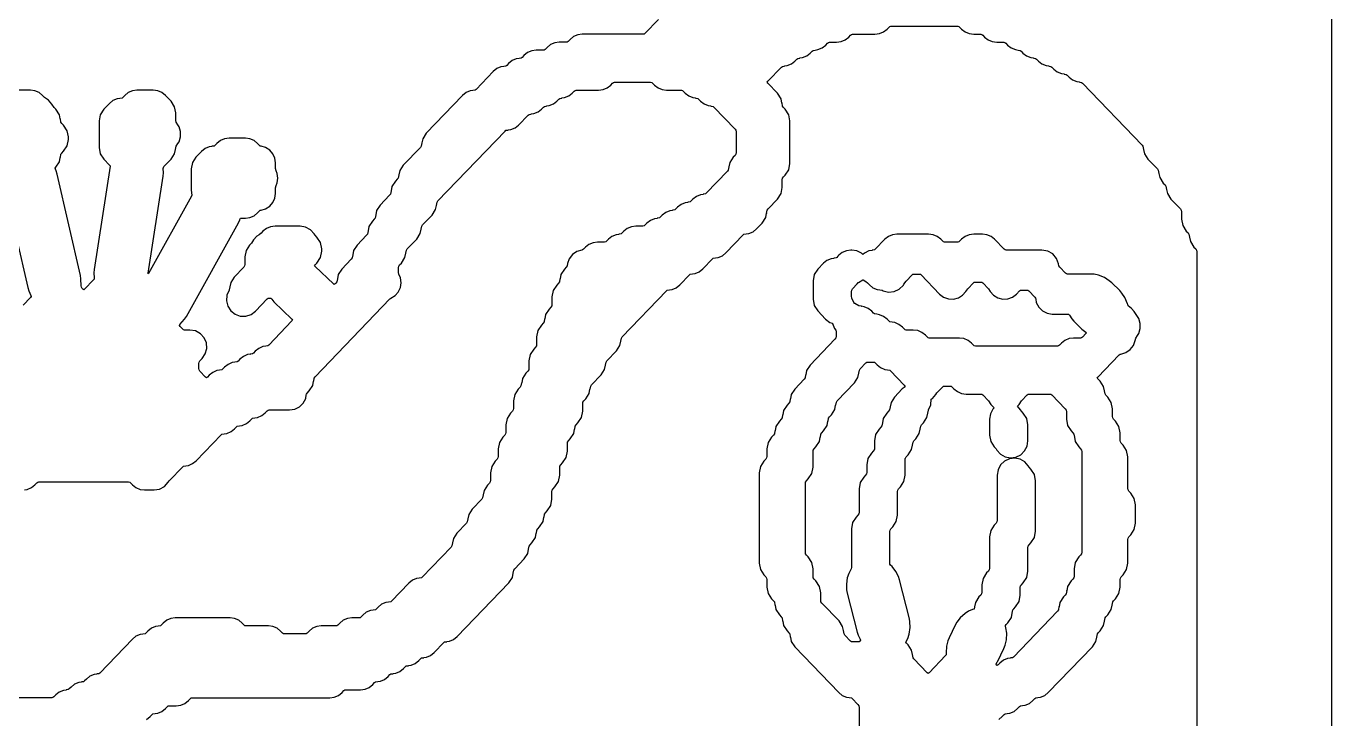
# Model space of a CAD drawing. Header units: millimetres. Extents: x 2 to 65, y 2 to 128.
# Drawn here: x 26.58 to 65.27, y 88.17 to 108.69 of the extents above; entities that cross this region are included whole.
import ezdxf

# ---------------------------------------------------------------- set-up
doc = ezdxf.new("R2010")
doc.units = ezdxf.units.MM
doc.layers.add('CUT', color=1, linetype='Continuous')

msp = doc.modelspace()

# ---------------------------------------------------------------- linework, layer by layer
at = {"layer": 'CUT'}
for points in [[(44.134, 2), (52.134, 2), (52.134, 5), (65.2679, 5), (65.2679, 125), (52.134, 125), (52.134, 128), (44.134, 128), (44.134, 125), (23.134, 125), (23.134, 128), (15.134, 128), (15.134, 125), (2, 125), (2, 5), (15.134, 5), (15.134, 2), (23.134, 2), (23.134, 5), (44.134, 5)], [(51.0472, 100.6314), (51.0418, 100.6398), (51.0331, 100.6843), (51.0331, 100.8252), (51.0418, 100.8697), (51.0664, 100.9078), (51.2069, 101.054), (51.2353, 101.0943), (51.2419, 101.0971), (51.3707, 101.177), (51.3743, 101.1811), (51.3779, 101.177), (51.4624, 101.1246), (51.5113, 101.0857), (51.5679, 101.0268), (51.6727, 100.9435), (51.7958, 100.8911), (51.8763, 100.8802), (51.876, 100.8776), (51.9417, 100.8688), (51.9756, 100.8543), (52.137, 100.8155), (52.3021, 100.8317), (52.4529, 100.901), (52.5727, 101.0159), (52.59, 101.0495), (52.6518, 101.1376), (52.8294, 101.3225), (52.8545, 101.3424), (52.8863, 101.3467), (53.0465, 101.3467), (53.0783, 101.3424), (53.1034, 101.3225), (53.6477, 100.7558), (53.7663, 100.6646), (53.9066, 100.6126), (54.056, 100.6045), (54.2012, 100.6409), (54.329, 100.7186), (54.4282, 100.8307), (54.478, 100.9078), (54.6489, 101.0857), (54.674, 101.1056), (54.7058, 101.1099), (54.866, 101.1099), (54.8978, 101.1056), (54.9229, 101.0857), (55.0938, 100.9078), (55.1436, 100.8307), (55.2428, 100.7186), (55.3706, 100.6409), (55.5158, 100.6045), (55.6652, 100.6126), (55.8055, 100.6646), (55.9241, 100.7558), (56.0135, 100.8489), (56.0387, 100.8689), (56.0704, 100.8732), (56.2307, 100.8732), (56.2624, 100.8689), (56.2876, 100.8489), (56.4651, 100.664), (56.4864, 100.6337), (56.4945, 100.608), (56.5103, 100.5083), (56.5814, 100.3689), (56.692, 100.2583), (56.8314, 100.1873), (56.9859, 100.1628), (57.4284, 100.1628), (57.4658, 100.1567), (57.4919, 100.1292), (57.5631, 100.0245), (57.6259, 99.9492), (57.859, 99.72), (57.9353, 99.6584), (57.9776, 99.6306), (58.0011, 99.6097), (57.9828, 99.5841), (57.8796, 99.4767), (57.8545, 99.4567), (57.8227, 99.4524), (57.6145, 99.4524), (57.4818, 99.4345), (57.3587, 99.3821), (57.2539, 99.2988), (57.1973, 99.2399), (57.1722, 99.2199), (57.1404, 99.2156), (54.7058, 99.2156), (54.674, 99.2199), (54.6489, 99.2399), (54.5923, 99.2988), (54.4875, 99.3821), (54.3644, 99.4345), (54.2317, 99.4524), (53.3412, 99.4524), (53.3094, 99.4567), (53.2843, 99.4767), (53.2277, 99.5356), (53.1229, 99.6188), (52.9997, 99.6713), (52.8671, 99.6892), (52.6588, 99.6892), (52.6271, 99.6935), (52.6019, 99.7135), (52.5454, 99.7724), (52.4405, 99.8556), (52.3174, 99.9081), (52.2369, 99.919), (52.2373, 99.9215), (52.1722, 99.9303), (52.1471, 99.9502), (52.0905, 100.0092), (51.9857, 100.0924), (51.8625, 100.1449), (51.782, 100.1557), (51.7824, 100.1583), (51.7173, 100.1671), (51.6922, 100.187), (51.6356, 100.2459), (51.5308, 100.3292), (51.4076, 100.3817), (51.3272, 100.3925), (51.3275, 100.3951), (51.2618, 100.404), (51.2554, 100.4067), (51.1319, 100.4766), (51.1124, 100.4806), (51.1123, 100.4817)], [(50.132, 96.6075), (50.1566, 96.6456), (50.2114, 96.7027), (50.3147, 96.8623), (50.3394, 96.9899), (50.3417, 96.9895), (50.3594, 97.0811), (50.3841, 97.1192), (50.4389, 97.1762), (50.5421, 97.3359), (50.5668, 97.4635), (50.5691, 97.4631), (50.5869, 97.5547), (50.6115, 97.5927), (51.1212, 98.1234), (51.2244, 98.2831), (51.2491, 98.4107), (51.2515, 98.4102), (51.2692, 98.5018), (51.2938, 98.5399), (51.4647, 98.7178), (51.4899, 98.7378), (51.5216, 98.7421), (51.6818, 98.7421), (51.7136, 98.7378), (51.7387, 98.7178), (51.7953, 98.6589), (51.9001, 98.5757), (52.0233, 98.5232), (52.1038, 98.5123), (52.1034, 98.5098), (52.1685, 98.501), (52.1936, 98.481), (52.5987, 98.0594), (52.6199, 98.0291), (52.6266, 98.008), (52.5412, 97.9442), (52.3097, 97.7033), (52.2065, 97.5436), (52.1818, 97.416), (52.1795, 97.4164), (52.1617, 97.3248), (52.1371, 97.2868), (52.0823, 97.2297), (51.9791, 97.07), (51.9543, 96.9424), (51.952, 96.9429), (51.9343, 96.8512), (51.9097, 96.8132), (51.8549, 96.7561), (51.7516, 96.5964), (51.7155, 96.4098), (51.7155, 96.171), (51.7184, 96.153), (51.7053, 96.1386), (51.6822, 96.1028), (51.6274, 96.0458), (51.5242, 95.8861), (51.488, 95.6994), (51.488, 95.475), (51.4794, 95.4305), (51.4548, 95.3925), (51.4, 95.3354), (51.2967, 95.1757), (51.2606, 94.989), (51.2606, 94.2911), (51.252, 94.2466), (51.2273, 94.2085), (51.1725, 94.1515), (51.0693, 93.9918), (51.0331, 93.8051), (51.0331, 92.6565), (51.0252, 92.6136), (51.0017, 92.5753), (50.9567, 92.4809), (50.9118, 92.3542), (50.8838, 92.1611), (50.8924, 91.9979), (50.9071, 91.901), (51.2005, 90.7454), (51.2338, 90.6532), (51.2897, 90.5361), (51.2998, 90.5029), (51.2814, 90.4768), (51.2588, 90.4588), (51.227, 90.4545), (51.0668, 90.4545), (51.035, 90.4588), (51.0099, 90.4788), (50.8389, 90.6567), (50.8143, 90.6948), (50.7966, 90.7864), (50.7943, 90.786), (50.7695, 90.9136), (50.6663, 91.0732), (50.1566, 91.6039), (50.132, 91.6419), (50.1234, 91.6865), (50.1234, 91.9108), (50.0872, 92.0975), (49.984, 92.2572), (49.9292, 92.3142), (49.9046, 92.3523), (49.8959, 92.3968), (49.8959, 92.6212), (49.8598, 92.8079), (49.7565, 92.9675), (49.7017, 93.0246), (49.6771, 93.0627), (49.6685, 93.1072), (49.6685, 95.1423), (49.6771, 95.1868), (49.7017, 95.2249), (49.7565, 95.2819), (49.8598, 95.4416), (49.8959, 95.6283), (49.8959, 96.0894), (49.9046, 96.134), (49.9292, 96.172), (49.984, 96.2291), (50.0872, 96.3888), (50.1119, 96.5164), (50.1143, 96.5159)], [(52.6585, 95.9352), (52.7133, 95.9923), (52.8165, 96.152), (52.8412, 96.2796), (52.8435, 96.2791), (52.8613, 96.3707), (52.8859, 96.4088), (52.9407, 96.4659), (53.0439, 96.6255), (53.0687, 96.7532), (53.071, 96.7527), (53.0887, 96.8443), (53.1133, 96.8824), (53.1681, 96.9394), (53.2714, 97.0991), (53.2961, 97.2267), (53.2984, 97.2263), (53.3162, 97.3179), (53.3216, 97.3264), (53.3867, 97.476), (53.4001, 97.6386), (53.398, 97.6468), (53.4322, 97.6661), (53.5393, 97.7847), (53.5682, 97.8295), (53.7391, 98.0075), (53.7643, 98.0274), (53.796, 98.0317), (53.9563, 98.0317), (53.988, 98.0274), (54.0132, 98.0075), (54.0697, 97.9486), (54.1745, 97.8653), (54.2977, 97.8128), (54.4303, 97.7949), (54.866, 97.7949), (54.8978, 97.7906), (54.9229, 97.7707), (55.0938, 97.5927), (55.1621, 97.4872), (55.2587, 97.3814), (55.2266, 97.3504), (55.1526, 97.2088), (55.1271, 97.051), (55.1271, 96.5754), (55.1632, 96.3888), (55.2665, 96.2291), (55.3213, 96.172), (55.3444, 96.1363), (55.4515, 96.0177), (55.5905, 95.9389), (55.7473, 95.908), (55.9058, 95.9282), (56.0499, 95.9973), (56.1647, 96.1084), (56.2387, 96.25), (56.2643, 96.4077), (56.2643, 96.8833), (56.2281, 97.07), (56.1249, 97.2297), (56.0701, 97.2868), (56.0469, 97.3225), (55.9497, 97.4302), (56.0018, 97.4872), (56.0701, 97.5927), (56.241, 97.7707), (56.2661, 97.7906), (56.2979, 97.7949), (56.913, 97.7949), (56.9448, 97.7906), (56.9699, 97.7707), (57.3682, 97.356), (57.3928, 97.3179), (57.4015, 97.2734), (57.4015, 97.049), (57.4376, 96.8623), (57.5409, 96.7027), (57.5957, 96.6456), (57.6203, 96.6075), (57.638, 96.5159), (57.6403, 96.5164), (57.6651, 96.3888), (57.7683, 96.2291), (57.8231, 96.172), (57.8477, 96.134), (57.8563, 96.0894), (57.8563, 93.1072), (57.8477, 93.0627), (57.8231, 93.0246), (57.7683, 92.9675), (57.6651, 92.8079), (57.6289, 92.6212), (57.6289, 92.3968), (57.6203, 92.3523), (57.5957, 92.3142), (57.5409, 92.2572), (57.4376, 92.0975), (57.4129, 91.9699), (57.4106, 91.9703), (57.3928, 91.8787), (57.3682, 91.8407), (57.3134, 91.7836), (57.2102, 91.6239), (57.1855, 91.4963), (57.1831, 91.4968), (57.1654, 91.4052), (57.1408, 91.3671), (55.8327, 90.0052), (55.8076, 89.9853), (55.7425, 89.9765), (55.7428, 89.9739), (55.6623, 89.9631), (55.5392, 89.9106), (55.4344, 89.8273), (55.3825, 89.7733), (55.3545, 89.7523), (55.3359, 89.7662), (55.3203, 89.7896), (55.3553, 89.8591), (55.3701, 89.8836), (55.551, 90.2622), (55.5845, 90.3543), (55.6248, 90.5127), (55.6352, 90.7075), (55.6115, 90.8723), (55.6002, 90.9151), (55.5991, 90.9371), (55.6206, 90.9684), (55.67, 91.0198), (55.7732, 91.1795), (55.7979, 91.3071), (55.8003, 91.3066), (55.818, 91.3982), (55.8426, 91.4363), (55.8974, 91.4933), (56.0007, 91.653), (56.0368, 91.8397), (56.0368, 92.0641), (56.0454, 92.1086), (56.0701, 92.1467), (56.1249, 92.2037), (56.2281, 92.3634), (56.2643, 92.5501), (56.2643, 93.248), (56.2729, 93.2925), (56.2975, 93.3306), (56.3523, 93.3876), (56.4555, 93.5473), (56.4917, 93.734), (56.4917, 95.2258), (56.4555, 95.4125), (56.3523, 95.5722), (56.2975, 95.6292), (56.2744, 95.665), (56.1673, 95.7836), (56.0283, 95.8624), (55.8715, 95.8932), (55.713, 95.8731), (55.5689, 95.8039), (55.454, 95.6929), (55.38, 95.5513), (55.3545, 95.3935), (55.3545, 94.0543), (55.3459, 94.0098), (55.3213, 93.9717), (55.2665, 93.9147), (55.1632, 93.755), (55.1271, 93.5683), (55.1271, 92.6336), (55.1184, 92.5891), (55.0938, 92.551), (55.039, 92.494), (54.9358, 92.3343), (54.8996, 92.1476), (54.8996, 91.9232), (54.891, 91.8787), (54.8664, 91.8407), (54.8116, 91.7836), (54.7083, 91.6239), (54.6822, 91.4891), (54.6773, 91.4898), (54.6676, 91.4226), (54.6181, 91.4081), (54.5038, 91.3583), (54.4013, 91.2974), (54.2562, 91.167), (54.1583, 91.0361), (54.1075, 90.9523), (53.9265, 90.5737), (53.8931, 90.4816), (53.8528, 90.3232), (53.8424, 90.1284), (53.845, 90.1101), (53.8447, 90.0744), (53.8242, 90.0452), (53.3355, 89.5365), (53.3075, 89.5155), (53.2796, 89.5365), (52.8859, 89.9464), (52.8613, 89.9844), (52.8435, 90.076), (52.8412, 90.0756), (52.8165, 90.2032), (52.7133, 90.3629), (52.6628, 90.4154), (52.6436, 90.4426), (52.6462, 90.4465), (52.7001, 90.555), (52.7465, 90.686), (52.7745, 90.8791), (52.766, 91.0423), (52.7513, 91.1392), (52.4579, 92.2948), (52.4245, 92.3869), (52.3542, 92.5345), (52.2375, 92.6908), (52.1963, 92.7278), (52.175, 92.7533), (52.1703, 92.7862), (52.1703, 93.7216), (52.179, 93.7661), (52.2036, 93.8042), (52.2584, 93.8612), (52.3616, 94.0209), (52.3978, 94.2076), (52.3978, 94.9055), (52.4064, 94.95), (52.431, 94.9881), (52.4858, 95.0451), (52.5891, 95.2048), (52.6252, 95.3915), (52.6252, 95.8671), (52.6223, 95.8851), (52.6353, 95.8995)]]:
    msp.add_lwpolyline(points, close=True, dxfattribs=at)
for points in [[(45.3139, 108.8893), (44.9155, 108.4746), (44.8904, 108.4546), (44.8586, 108.4503), (43.0583, 108.4503), (42.9257, 108.4324), (42.8025, 108.3799), (42.6977, 108.2967), (42.6411, 108.2378), (42.616, 108.2178), (42.5842, 108.2135), (42.376, 108.2135), (42.2434, 108.1956), (42.1202, 108.1431), (42.0154, 108.0599), (41.9588, 108.001), (41.9337, 107.981), (41.9019, 107.9767), (41.6937, 107.9767), (41.561, 107.9588), (41.4379, 107.9064), (41.3331, 107.8231), (41.2765, 107.7642), (41.2514, 107.7443), (41.1863, 107.7355), (41.1866, 107.7329), (41.1062, 107.722), (40.983, 107.6696), (40.8782, 107.5863), (40.8216, 107.5274), (40.7965, 107.5075), (40.7314, 107.4987), (40.7318, 107.4961), (40.6513, 107.4853), (40.5281, 107.4328), (40.4233, 107.3495), (39.9119, 106.8171), (39.8867, 106.7971), (39.8217, 106.7883), (39.822, 106.7858), (39.7415, 106.7749), (39.6184, 106.7224), (39.5136, 106.6392), (38.4359, 105.5172), (38.3327, 105.3575), (38.3079, 105.2299), (38.3056, 105.2304), (38.2879, 105.1388), (38.2633, 105.1007), (37.7536, 104.5701), (37.6503, 104.4104), (37.6256, 104.2828), (37.6233, 104.2832), (37.6056, 104.1916), (37.5809, 104.1536), (37.5261, 104.0965), (37.4229, 103.9368), (37.3982, 103.8092), (37.3959, 103.8097), (37.3781, 103.7181), (37.3535, 103.68), (37.0713, 103.3861), (36.968, 103.2265), (36.9433, 103.0989), (36.941, 103.0993), (36.9232, 103.0077), (36.8986, 102.9696), (36.8438, 102.9126), (36.7406, 102.7529), (36.7159, 102.6253), (36.7135, 102.6257), (36.6958, 102.5341), (36.6712, 102.4961), (36.3889, 102.2022), (36.2857, 102.0425), (36.261, 101.9149), (36.2587, 101.9154), (36.2409, 101.8238), (36.2163, 101.7857), (35.9341, 101.4919), (35.8308, 101.3322), (35.8061, 101.2046), (35.8038, 101.205), (35.786, 101.1134), (35.7614, 101.0753), (35.7414, 101.0545), (35.7139, 101.0337), (35.6857, 101.0533), (35.151, 101.567), (35.1302, 101.5944), (35.1499, 101.6226), (35.2004, 101.6752), (35.3036, 101.8348), (35.3398, 102.0215), (35.3398, 102.0926), (35.3036, 102.2793), (35.2004, 102.439), (35.1456, 102.4961), (35.1179, 102.5389), (35.0063, 102.661), (34.8611, 102.7401), (34.698, 102.7674), (33.9607, 102.7674), (33.8281, 102.7495), (33.7049, 102.6971), (33.6001, 102.6138), (33.5435, 102.5549), (33.4865, 102.5096), (33.4218, 102.4698), (33.3239, 102.3588), (33.2596, 102.2593), (33.2048, 102.2022), (33.1015, 102.0425), (33.0654, 101.8558), (33.0654, 101.6315), (33.0568, 101.587), (33.0321, 101.5489), (32.7499, 101.2551), (32.6467, 101.0954), (32.6219, 100.9678), (32.6196, 100.9682), (32.6019, 100.8766), (32.5964, 100.8682), (32.5313, 100.7185), (32.5179, 100.5559), (32.5576, 100.3976), (32.6461, 100.2605), (32.7741, 100.1593), (32.9278, 100.1046), (33.091, 100.1023), (33.2462, 100.1527), (33.3769, 100.2503), (33.7244, 100.6121), (33.7495, 100.6321), (33.7813, 100.6364), (33.7964, 100.6364), (33.8334, 100.6304), (33.8595, 100.6034), (33.8621, 100.5998), (33.9258, 100.5253), (34.4591, 100.013), (34.4798, 99.9856), (34.4602, 99.9574), (33.771, 99.2399), (33.7459, 99.2199), (33.6808, 99.2111), (33.6811, 99.2086), (33.6006, 99.1977), (33.4775, 99.1453), (33.3727, 99.062), (33.3161, 99.0031), (33.291, 98.9832), (33.2259, 98.9744), (33.2262, 98.9718), (33.1458, 98.9609), (33.0226, 98.9085), (32.9178, 98.8252), (32.8612, 98.7663), (32.8361, 98.7464), (32.771, 98.7376), (32.7714, 98.735), (32.6909, 98.7242), (32.5677, 98.6717), (32.4629, 98.5884), (32.4063, 98.5295), (32.3812, 98.5096), (32.3161, 98.5008), (32.3165, 98.4982), (32.236, 98.4874), (32.1129, 98.4349), (32.008, 98.3517), (31.9561, 98.2976), (31.9282, 98.2766), (31.9002, 98.2976), (31.734, 98.4707), (31.7094, 98.5088), (31.7007, 98.5533), (31.7007, 98.6941), (31.7094, 98.7386), (31.734, 98.7767), (31.7975, 98.8429), (31.8911, 98.9801), (31.9345, 99.1404), (31.9231, 99.3061), (31.858, 99.4589), (31.7464, 99.5819), (31.6007, 99.6616), (31.4369, 99.6892), (31.2795, 99.6892), (31.2477, 99.6935), (31.2226, 99.7135), (31.1436, 99.7957), (31.1246, 99.8224), (31.1419, 99.8502), (31.2802, 100.0134), (31.3359, 100.094), (32.8762, 102.868), (32.9152, 102.9579), (32.918, 102.9667), (32.9341, 102.9986), (32.9695, 103.0042), (33.0798, 103.0042), (33.2124, 103.0221), (33.3356, 103.0746), (33.4404, 103.1579), (33.497, 103.2168), (33.5221, 103.2367), (33.5421, 103.2394), (33.6797, 103.2787), (33.8006, 103.3554), (33.8948, 103.4632), (33.9546, 103.5932), (33.9751, 103.7349), (33.9751, 103.9034), (33.988, 103.9699), (34.0232, 104.0466), (34.0437, 104.1882), (34.0232, 104.3297), (33.988, 104.4064), (33.9751, 104.4729), (33.9751, 104.6414), (33.9546, 104.7831), (33.8948, 104.9132), (33.8006, 105.0209), (33.6797, 105.0976), (33.5421, 105.1369), (33.5221, 105.1396), (33.497, 105.1595), (33.4404, 105.2185), (33.3356, 105.3017), (33.2124, 105.3542), (33.0798, 105.3721), (32.5961, 105.3721), (32.4634, 105.3542), (32.3403, 105.3017), (32.2355, 105.2185), (32.1789, 105.1595), (32.1538, 105.1396), (32.0887, 105.1308), (32.089, 105.1283), (32.0086, 105.1174), (31.8854, 105.0649), (31.7806, 104.9817), (31.6127, 104.8069), (31.5095, 104.6472), (31.4733, 104.4605), (31.4733, 103.8284), (31.4939, 103.6865), (31.4812, 103.6514), (30.2127, 101.367), (30.1998, 101.3505), (30.1998, 101.3714), (30.6458, 104.2459), (30.6512, 104.3437), (30.6457, 104.4753), (30.6486, 104.5073), (30.6676, 104.5333), (30.879, 104.7534), (30.9823, 104.9131), (31.007, 105.0407), (31.0093, 105.0402), (31.027, 105.1318), (31.0777, 105.2102), (31.0747, 105.2122), (31.1145, 105.2689), (31.1604, 105.4143), (31.1604, 105.5667), (31.1145, 105.7121), (31.0747, 105.7688), (31.0777, 105.7708), (31.027, 105.8491), (31.0184, 105.8936), (31.0184, 106.118), (30.9823, 106.3047), (30.879, 106.4644), (30.7111, 106.6392), (30.6063, 106.7224), (30.4832, 106.7749), (30.3505, 106.7928), (29.8668, 106.7928), (29.7342, 106.7749), (29.611, 106.7224), (29.5062, 106.6392), (29.4496, 106.5803), (29.4245, 106.5603), (29.3594, 106.5515), (29.3598, 106.549), (29.2793, 106.5381), (29.1561, 106.4856), (29.0513, 106.4024), (28.8834, 106.2276), (28.7802, 106.0679), (28.744, 105.8812), (28.744, 105.0998), (28.7802, 104.9131), (28.8834, 104.7534), (29.0525, 104.5773), (29.0719, 104.5505), (29.07, 104.5398), (28.5982, 101.4841), (28.5928, 101.3866), (28.5994, 101.2313), (28.5964, 101.1993), (28.5774, 101.1733), (28.3171, 100.9023), (28.2891, 100.8812), (28.2612, 100.9023), (28.2449, 100.9192), (28.2209, 100.9558), (28.2116, 100.9987), (28.2058, 101.2053), (28.1934, 101.3026), (27.5063, 104.3105), (27.4753, 104.4035), (27.4534, 104.4523), (27.4442, 104.4852), (27.464, 104.513), (27.4674, 104.5166), (27.5707, 104.6763), (27.5954, 104.8039), (27.5977, 104.8034), (27.6154, 104.8951), (27.64, 104.9331), (27.6948, 104.9902), (27.7981, 105.1499), (27.8343, 105.3365), (27.8343, 105.4076), (27.7981, 105.5943), (27.6948, 105.754), (27.64, 105.8111), (27.6154, 105.8491), (27.5977, 105.9407), (27.5954, 105.9403), (27.5707, 106.0679), (27.4674, 106.2276), (27.4126, 106.2846), (27.3483, 106.3841), (27.2504, 106.4952), (27.1857, 106.5349), (27.1286, 106.5803), (27.0721, 106.6392), (26.9673, 106.7224), (26.8441, 106.7749), (26.7115, 106.7928), (26.2278, 106.7928)], [(30.1514, 88.1571), (30.2562, 88.2403), (30.3128, 88.2992), (30.3379, 88.3192), (30.403, 88.328), (30.4027, 88.3305), (30.4832, 88.3414), (30.6063, 88.3938), (30.7111, 88.4771), (30.7677, 88.536), (30.7928, 88.556), (30.8246, 88.5603), (31.0328, 88.5603), (31.1655, 88.5782), (31.2886, 88.6306), (31.3934, 88.7139), (31.45, 88.7728), (31.4751, 88.7927), (31.5069, 88.797), (35.5816, 88.797), (35.7143, 88.815), (35.8374, 88.8674), (35.9422, 88.9507), (35.9988, 89.0096), (36.0239, 89.0295), (36.0557, 89.0338), (36.4914, 89.0338), (36.624, 89.0517), (36.7472, 89.1042), (36.852, 89.1875), (36.9086, 89.2464), (36.9337, 89.2663), (36.9988, 89.2751), (36.9984, 89.2777), (37.0789, 89.2885), (37.2021, 89.341), (37.3069, 89.4242), (37.3635, 89.4832), (37.3886, 89.5031), (37.4537, 89.5119), (37.4533, 89.5144), (37.5338, 89.5253), (37.6569, 89.5778), (37.7617, 89.661), (37.8183, 89.7199), (37.8434, 89.7399), (37.9085, 89.7487), (37.9082, 89.7512), (37.9887, 89.7621), (38.1118, 89.8146), (38.2166, 89.8978), (38.2732, 89.9567), (38.2983, 89.9767), (38.3634, 89.9855), (38.3631, 89.988), (38.4436, 89.9989), (38.5667, 90.0514), (38.6715, 90.1346), (38.9555, 90.4303), (38.9806, 90.4503), (39.0457, 90.459), (39.0454, 90.4616), (39.1259, 90.4725), (39.249, 90.5249), (39.3538, 90.6082), (40.8864, 92.2037), (40.9896, 92.3634), (41.0143, 92.491), (41.0167, 92.4905), (41.0344, 92.5822), (41.059, 92.6202), (41.3413, 92.9141), (41.4445, 93.0737), (41.4692, 93.2014), (41.4715, 93.2009), (41.4893, 93.2925), (41.5139, 93.3306), (41.5687, 93.3876), (41.6719, 93.5473), (41.6967, 93.6749), (41.699, 93.6745), (41.7167, 93.7661), (41.7413, 93.8042), (41.7961, 93.8612), (41.8994, 94.0209), (41.9241, 94.1485), (41.9264, 94.1481), (41.9442, 94.2397), (41.9688, 94.2777), (42.0236, 94.3348), (42.1268, 94.4945), (42.163, 94.6812), (42.163, 94.9055), (42.1716, 94.95), (42.1962, 94.9881), (42.251, 95.0451), (42.3543, 95.2048), (42.3904, 95.3915), (42.3904, 95.6159), (42.399, 95.6604), (42.4237, 95.6984), (42.4785, 95.7555), (42.5817, 95.9152), (42.6179, 96.1019), (42.6179, 96.3262), (42.6265, 96.3707), (42.6511, 96.4088), (42.7059, 96.4659), (42.8091, 96.6255), (42.8339, 96.7532), (42.8362, 96.7527), (42.8539, 96.8443), (42.8785, 96.8824), (42.9333, 96.9394), (43.0366, 97.0991), (43.0727, 97.2858), (43.0727, 97.5102), (43.0814, 97.5547), (43.106, 97.5927), (43.1608, 97.6498), (43.264, 97.8095), (43.2887, 97.9371), (43.2911, 97.9366), (43.3088, 98.0282), (43.3334, 98.0663), (43.6157, 98.3602), (43.7189, 98.5198), (43.7436, 98.6474), (43.7459, 98.647), (43.7637, 98.7386), (43.7883, 98.7767), (44.0705, 99.0705), (44.1738, 99.2302), (44.1985, 99.3578), (44.2008, 99.3574), (44.2186, 99.449), (44.2432, 99.487), (45.5513, 100.8489), (45.5764, 100.8689), (45.6415, 100.8776), (45.6412, 100.8802), (45.7216, 100.8911), (45.8448, 100.9435), (45.9496, 101.0268), (46.2336, 101.3225), (46.2587, 101.3424), (46.3238, 101.3512), (46.3235, 101.3538), (46.404, 101.3646), (46.5271, 101.4171), (46.6319, 101.5004), (46.9159, 101.7961), (46.9411, 101.816), (47.0061, 101.8248), (47.0058, 101.8273), (47.0863, 101.8382), (47.2094, 101.8907), (47.3142, 101.9739), (47.8257, 102.5064), (47.8508, 102.5264), (47.9159, 102.5352), (47.9156, 102.5377), (47.996, 102.5486), (48.1192, 102.601), (48.224, 102.6843), (48.3919, 102.8591), (48.4951, 103.0188), (48.5199, 103.1464), (48.5222, 103.1459), (48.5399, 103.2375), (48.5645, 103.2756), (48.8468, 103.5695), (48.95, 103.7291), (48.9862, 103.9158), (48.9862, 104.1402), (48.9948, 104.1847), (49.0194, 104.2228), (49.0742, 104.2798), (49.1775, 104.4395), (49.2136, 104.6262), (49.2136, 105.8812), (49.1775, 106.0679), (49.0742, 106.2276), (49.0194, 106.2846), (48.9948, 106.3227), (48.9771, 106.4143), (48.9747, 106.4139), (48.95, 106.5415), (48.8468, 106.7012), (48.5579, 107.0019), (48.5384, 107.0296), (48.5579, 107.0572), (48.9629, 107.4789), (48.988, 107.4989), (49.0531, 107.5077), (49.0528, 107.5102), (49.1332, 107.5211), (49.2564, 107.5736), (49.3612, 107.6568), (49.4178, 107.7157), (49.4429, 107.7357), (49.508, 107.7445), (49.5076, 107.747), (49.5881, 107.7579), (49.7113, 107.8103), (49.8161, 107.8936), (49.8727, 107.9525), (49.8978, 107.9725), (49.9629, 107.9812), (49.9625, 107.9838), (50.043, 107.9947), (50.1661, 108.0471), (50.271, 108.1304), (50.3275, 108.1893), (50.3527, 108.2092), (50.3844, 108.2135), (50.5927, 108.2135), (50.7253, 108.2314), (50.8485, 108.2839), (50.9533, 108.3672), (51.0099, 108.4261), (51.035, 108.446), (51.0668, 108.4503), (51.7299, 108.4503), (51.8625, 108.4682), (51.9857, 108.5207), (52.0905, 108.604), (52.1471, 108.6629), (52.1722, 108.6828), (52.204, 108.6871), (54.1837, 108.6871), (54.2155, 108.6828), (54.2406, 108.6629), (54.2972, 108.604), (54.402, 108.5207), (54.5251, 108.4682), (54.6578, 108.4503), (54.866, 108.4503), (54.8978, 108.446), (54.9229, 108.4261), (54.9795, 108.3672), (55.0843, 108.2839), (55.2074, 108.2314), (55.3401, 108.2135), (55.5483, 108.2135), (55.5801, 108.2092), (55.6052, 108.1893), (55.6618, 108.1304), (55.7666, 108.0471), (55.8898, 107.9947), (55.9702, 107.9838), (55.9699, 107.9812), (56.035, 107.9725), (56.0601, 107.9525), (56.1167, 107.8936), (56.2215, 107.8103), (56.3446, 107.7579), (56.4251, 107.747), (56.4248, 107.7445), (56.4899, 107.7357), (56.515, 107.7157), (56.5716, 107.6568), (56.6764, 107.5736), (56.7995, 107.5211), (56.88, 107.5102), (56.8797, 107.5077), (56.9448, 107.4989), (56.9699, 107.4789), (57.0265, 107.42), (57.1313, 107.3368), (57.2544, 107.2843), (57.3349, 107.2734), (57.3345, 107.2709), (57.3996, 107.2621), (57.4248, 107.2421), (57.4813, 107.1832), (57.5861, 107.1), (57.7093, 107.0475), (57.7898, 107.0366), (57.7894, 107.0341), (57.8545, 107.0253), (57.8796, 107.0054), (59.6426, 105.1699), (59.6672, 105.1318), (59.685, 105.0402), (59.6873, 105.0407), (59.712, 104.9131), (59.8153, 104.7534), (60.0975, 104.4595), (60.1221, 104.4215), (60.1399, 104.3299), (60.1422, 104.3303), (60.1669, 104.2027), (60.2702, 104.043), (60.325, 103.986), (60.3496, 103.9479), (60.3673, 103.8563), (60.3696, 103.8567), (60.3943, 103.7291), (60.4976, 103.5695), (60.7798, 103.2756), (60.8044, 103.2375), (60.8131, 103.193), (60.8131, 102.9687), (60.8492, 102.782), (60.9525, 102.6223), (61.0073, 102.5653), (61.0319, 102.5272), (61.0496, 102.4356), (61.052, 102.436), (61.0767, 102.3084), (61.1799, 102.1487), (61.2347, 102.0917), (61.2593, 102.0536), (61.2679, 102.0091), (61.2679, 87.4243)], [(26.5362, 94.9605), (26.6167, 94.9714), (26.7398, 95.0239), (26.8446, 95.1071), (26.9012, 95.166), (26.9263, 95.186), (26.9581, 95.1903), (29.6202, 95.1903), (29.6519, 95.186), (29.6771, 95.166), (29.7336, 95.1071), (29.8385, 95.0239), (29.9616, 94.9714), (30.0942, 94.9535), (30.3766, 94.9535), (30.5397, 94.9808), (30.685, 95.0599), (30.7965, 95.182), (30.8242, 95.2249), (31.2226, 95.6396), (31.2477, 95.6596), (31.3128, 95.6683), (31.3124, 95.6709), (31.3929, 95.6818), (31.5161, 95.7342), (31.6209, 95.8175), (32.3598, 96.5868), (32.3849, 96.6067), (32.45, 96.6155), (32.4496, 96.618), (32.5301, 96.6289), (32.6533, 96.6814), (32.7581, 96.7646), (32.8146, 96.8235), (32.8398, 96.8435), (32.9049, 96.8523), (32.9045, 96.8548), (32.985, 96.8657), (33.1081, 96.9182), (33.2129, 97.0014), (33.2695, 97.0603), (33.2946, 97.0803), (33.3597, 97.0891), (33.3594, 97.0916), (33.4399, 97.1025), (33.563, 97.1549), (33.6678, 97.2382), (33.7244, 97.2971), (33.7495, 97.3171), (33.7813, 97.3214), (34.3907, 97.3214), (34.5452, 97.3458), (34.6846, 97.4168), (34.7952, 97.5275), (34.8663, 97.6668), (34.8821, 97.7666), (34.8902, 97.7923), (34.9115, 97.8226), (34.9729, 97.8866), (35.0762, 98.0463), (35.1009, 98.1739), (35.1032, 98.1734), (35.121, 98.265), (35.1456, 98.3031), (37.3635, 100.6121), (37.3891, 100.6325), (37.3898, 100.6328), (37.5133, 100.7081), (37.61, 100.8157), (37.6719, 100.9464), (37.6938, 101.0894), (37.6739, 101.2327), (37.6248, 101.3401), (37.6142, 101.3947), (37.6142, 101.5355), (37.6228, 101.58), (37.6474, 101.6181), (37.7022, 101.6752), (37.8055, 101.8348), (37.8302, 101.9625), (37.8325, 101.962), (37.8502, 102.0536), (37.8749, 102.0917), (38.1571, 102.3855), (38.2603, 102.5452), (38.2851, 102.6728), (38.2874, 102.6724), (38.3051, 102.764), (38.3297, 102.802), (38.612, 103.0959), (38.7152, 103.2556), (38.7399, 103.3832), (38.7423, 103.3827), (38.76, 103.4743), (38.7846, 103.5124), (40.7751, 105.5846), (40.8002, 105.6046), (40.8653, 105.6134), (40.8649, 105.6159), (40.9454, 105.6268), (41.0685, 105.6793), (41.1733, 105.7625), (41.4574, 106.0582), (41.4825, 106.0782), (41.5476, 106.087), (41.5472, 106.0895), (41.6277, 106.1004), (41.7509, 106.1528), (41.8557, 106.2361), (41.9123, 106.295), (41.9374, 106.3149), (42.0025, 106.3237), (42.0021, 106.3263), (42.0826, 106.3372), (42.2057, 106.3896), (42.3105, 106.4729), (42.3671, 106.5318), (42.3922, 106.5517), (42.4573, 106.5605), (42.457, 106.5631), (42.5375, 106.5739), (42.6606, 106.6264), (42.7654, 106.7097), (42.822, 106.7686), (42.8471, 106.7885), (42.8789, 106.7928), (43.542, 106.7928), (43.6747, 106.8107), (43.7978, 106.8632), (43.9026, 106.9464), (43.9592, 107.0054), (43.9843, 107.0253), (44.0161, 107.0296), (45.0861, 107.0296), (45.1179, 107.0253), (45.143, 107.0054), (45.1996, 106.9464), (45.3044, 106.8632), (45.4275, 106.8107), (45.5602, 106.7928), (45.9958, 106.7928), (46.0276, 106.7885), (46.0527, 106.7686), (46.1093, 106.7097), (46.2141, 106.6264), (46.3373, 106.5739), (46.4178, 106.5631), (46.4174, 106.5605), (46.4825, 106.5517), (46.5076, 106.5318), (46.5642, 106.4729), (46.669, 106.3896), (46.7922, 106.3372), (46.8726, 106.3263), (46.8723, 106.3237), (46.9374, 106.3149), (46.9625, 106.295), (47.5883, 105.6435), (47.6129, 105.6054), (47.6215, 105.5609), (47.6215, 104.9465), (47.6129, 104.902), (47.5883, 104.8639), (47.5335, 104.8069), (47.4303, 104.6472), (47.4055, 104.5196), (47.4032, 104.52), (47.3855, 104.4284), (47.3609, 104.3903), (46.7351, 103.7388), (46.71, 103.7189), (46.6449, 103.7101), (46.6452, 103.7075), (46.5647, 103.6967), (46.4416, 103.6442), (46.3368, 103.561), (46.2802, 103.502), (46.2551, 103.4821), (46.19, 103.4733), (46.1903, 103.4708), (46.1098, 103.4599), (45.9867, 103.4074), (45.8819, 103.3242), (45.8253, 103.2653), (45.8002, 103.2453), (45.7351, 103.2365), (45.7354, 103.234), (45.655, 103.2231), (45.5318, 103.1706), (45.427, 103.0874), (45.3704, 103.0285), (45.3453, 103.0085), (45.2802, 102.9997), (45.2806, 102.9972), (45.2001, 102.9863), (45.0769, 102.9338), (44.9721, 102.8506), (44.9155, 102.7917), (44.8904, 102.7717), (44.8586, 102.7674), (44.6504, 102.7674), (44.5178, 102.7495), (44.3946, 102.6971), (44.2898, 102.6138), (44.2332, 102.5549), (44.2081, 102.5349), (44.143, 102.5262), (44.1434, 102.5236), (44.0629, 102.5127), (43.9397, 102.4603), (43.8349, 102.377), (43.7783, 102.3181), (43.7532, 102.2982), (43.7214, 102.2939), (43.5132, 102.2939), (43.3806, 102.276), (43.2574, 102.2235), (43.1526, 102.1402), (43.096, 102.0813), (43.0709, 102.0614), (43.0469, 102.0581), (42.8983, 102.0138), (42.7705, 101.9261), (42.6757, 101.8035), (42.6229, 101.6577), (42.6092, 101.587), (42.5846, 101.5489), (42.5298, 101.4919), (42.4266, 101.3322), (42.4019, 101.2046), (42.3995, 101.205), (42.3818, 101.1134), (42.3572, 101.0753), (42.3024, 101.0183), (42.1991, 100.8586), (42.163, 100.6719), (42.163, 100.4476), (42.1544, 100.403), (42.1297, 100.365), (42.0749, 100.3079), (41.9717, 100.1482), (41.947, 100.0206), (41.9447, 100.0211), (41.9269, 99.9295), (41.9023, 99.8914), (41.8475, 99.8343), (41.7443, 99.6747), (41.7081, 99.488), (41.7081, 99.2636), (41.6995, 99.2191), (41.6749, 99.181), (41.6201, 99.124), (41.5168, 98.9643), (41.4807, 98.7776), (41.4807, 98.5533), (41.472, 98.5088), (41.4474, 98.4707), (41.3926, 98.4136), (41.2894, 98.2539), (41.2647, 98.1263), (41.2623, 98.1268), (41.2446, 98.0352), (41.22, 97.9971), (41.1652, 97.9401), (41.0619, 97.7804), (41.0258, 97.5937), (41.0258, 97.3693), (41.0172, 97.3248), (40.9925, 97.2868), (40.9377, 97.2297), (40.8345, 97.07), (40.7983, 96.8833), (40.7983, 96.659), (40.7897, 96.6145), (40.7651, 96.5764), (40.7103, 96.5193), (40.6071, 96.3597), (40.5709, 96.173), (40.5709, 95.9486), (40.5623, 95.9041), (40.5377, 95.866), (40.4829, 95.809), (40.3796, 95.6493), (40.3435, 95.4626), (40.3435, 95.2383), (40.3348, 95.1937), (40.3102, 95.1557), (40.2554, 95.0986), (40.1522, 94.9389), (40.1275, 94.8113), (40.1251, 94.8118), (40.1074, 94.7202), (40.0828, 94.6821), (39.8005, 94.3883), (39.6973, 94.2286), (39.6726, 94.101), (39.6703, 94.1014), (39.6525, 94.0098), (39.6279, 93.9717), (39.3457, 93.6779), (39.2424, 93.5182), (39.2177, 93.3906), (39.2154, 93.3911), (39.1976, 93.2995), (39.173, 93.2614), (38.3198, 92.3731), (38.2947, 92.3531), (38.2296, 92.3443), (38.2299, 92.3418), (38.1494, 92.3309), (38.0263, 92.2785), (37.9215, 92.1952), (37.41, 91.6627), (37.3849, 91.6428), (37.3198, 91.634), (37.3202, 91.6314), (37.2397, 91.6206), (37.1165, 91.5681), (37.0117, 91.4848), (36.9551, 91.4259), (36.93, 91.406), (36.8649, 91.3972), (36.8653, 91.3946), (36.7848, 91.3838), (36.6617, 91.3313), (36.5568, 91.2481), (36.5003, 91.1891), (36.4751, 91.1692), (36.4434, 91.1649), (36.2351, 91.1649), (36.1025, 91.147), (35.9793, 91.0945), (35.8745, 91.0113), (35.8179, 90.9524), (35.7928, 90.9324), (35.761, 90.9281), (35.3254, 90.9281), (35.1927, 90.9102), (35.0696, 90.8577), (34.9648, 90.7745), (34.9082, 90.7156), (34.8831, 90.6956), (34.8513, 90.6913), (34.2362, 90.6913), (34.2044, 90.6956), (34.1793, 90.7156), (34.1227, 90.7745), (34.0179, 90.8577), (33.8948, 90.9102), (33.7621, 90.9281), (33.099, 90.9281), (33.0672, 90.9324), (33.0421, 90.9524), (32.9855, 91.0113), (32.8807, 91.0945), (32.7576, 91.147), (32.6249, 91.1649), (31.004, 91.1649), (30.8714, 91.147), (30.7482, 91.0945), (30.6434, 91.0113), (30.5868, 90.9524), (30.5617, 90.9324), (30.4966, 90.9236), (30.497, 90.9211), (30.4165, 90.9102), (30.2933, 90.8577), (30.1885, 90.7745), (30.1319, 90.7156), (30.1068, 90.6956), (30.0417, 90.6868), (30.0421, 90.6843), (29.9616, 90.6734), (29.8385, 90.621), (29.7336, 90.5377), (28.7673, 89.5316), (28.7422, 89.5117), (28.6771, 89.5029), (28.6774, 89.5004), (28.597, 89.4895), (28.4738, 89.437), (28.369, 89.3538), (28.3124, 89.2949), (28.2873, 89.2749), (28.2222, 89.2661), (28.2225, 89.2636), (28.1421, 89.2527), (28.0189, 89.2002), (27.9141, 89.117), (27.8575, 89.0581), (27.8324, 89.0381), (27.7673, 89.0293), (27.7677, 89.0268), (27.6872, 89.0159), (27.5641, 88.9634), (27.4592, 88.8802), (27.4027, 88.8213), (27.3775, 88.8013), (27.3458, 88.797), (26.0483, 88.797)], [(25.9465, 103.9542), (26.6336, 100.9463), (26.6647, 100.8533), (26.7261, 100.7163), (26.7352, 100.6834), (26.7155, 100.6556), (26.4976, 100.4287)], [(55.3973, 88.1571), (55.5021, 88.2403), (55.5587, 88.2992), (55.5838, 88.3192), (55.6489, 88.328), (55.6485, 88.3305), (55.729, 88.3414), (55.8521, 88.3938), (55.957, 88.4771), (56.0135, 88.536), (56.0387, 88.556), (56.1038, 88.5648), (56.1034, 88.5673), (56.1839, 88.5782), (56.307, 88.6306), (56.4118, 88.7139), (56.4684, 88.7728), (56.4935, 88.7927), (56.5586, 88.8015), (56.5583, 88.8041), (56.6388, 88.815), (56.7619, 88.8674), (56.8667, 88.9507), (58.1718, 90.3094), (58.2751, 90.4691), (58.2998, 90.5967), (58.3021, 90.5963), (58.3198, 90.6879), (58.3445, 90.7259), (58.3993, 90.783), (58.5025, 90.9427), (58.5272, 91.0703), (58.5295, 91.0698), (58.5473, 91.1614), (58.5719, 91.1995), (58.6267, 91.2566), (58.73, 91.4162), (58.7547, 91.5439), (58.757, 91.5434), (58.7747, 91.635), (58.7993, 91.6731), (58.8541, 91.7301), (58.9574, 91.8898), (58.9935, 92.0765), (58.9935, 92.3009), (59.0022, 92.3454), (59.0268, 92.3834), (59.0816, 92.4405), (59.1848, 92.6002), (59.221, 92.7869), (59.221, 93.4848), (59.2296, 93.5293), (59.2542, 93.5674), (59.309, 93.6244), (59.4123, 93.7841), (59.4484, 93.9708), (59.4484, 94.5155), (59.4123, 94.7021), (59.309, 94.8618), (59.2542, 94.9189), (59.2296, 94.957), (59.221, 95.0015), (59.221, 95.9362), (59.1848, 96.1229), (59.0816, 96.2826), (59.0268, 96.3396), (59.0022, 96.3777), (58.9935, 96.4222), (58.9935, 96.6465), (58.9574, 96.8332), (58.8541, 96.9929), (58.7993, 97.05), (58.7747, 97.088), (58.7661, 97.1325), (58.7661, 97.3569), (58.73, 97.5436), (58.6267, 97.7033), (58.5719, 97.7603), (58.5473, 97.7984), (58.5295, 97.89), (58.5272, 97.8896), (58.5025, 98.0172), (58.3993, 98.1768), (58.3378, 98.2408), (58.3184, 98.2685), (58.3378, 98.2961), (58.9703, 98.9546), (58.9954, 98.9746), (59.0194, 98.9778), (59.168, 99.0221), (59.2958, 99.1098), (59.3906, 99.2324), (59.4433, 99.3782), (59.457, 99.449), (59.5077, 99.5273), (59.5047, 99.5293), (59.5445, 99.586), (59.5905, 99.7314), (59.5905, 99.8838), (59.5445, 100.0292), (59.5047, 100.0859), (59.5077, 100.0879), (59.4103, 100.2386), (59.3329, 100.3314), (59.2355, 100.4029), (59.2324, 100.4046), (59.2179, 100.4415), (59.2119, 100.4706), (59.1358, 100.6502), (59.0438, 100.7853), (58.981, 100.8606), (58.748, 101.0899), (58.6717, 101.1514), (58.535, 101.2411), (58.3542, 101.3143), (58.3538, 101.3144), (58.3511, 101.3154), (58.2215, 101.3454), (58.1922, 101.3482), (58.0942, 101.3477), (58.0842, 101.3467), (57.4351, 101.3467), (57.4033, 101.351), (57.3782, 101.371), (57.2073, 101.5489), (57.1826, 101.587), (57.17, 101.6522), (57.109, 101.8125), (56.9973, 101.9428), (56.8482, 102.0276), (56.6791, 102.0571), (55.6156, 102.0571), (55.5838, 102.0614), (55.5587, 102.0813), (55.2746, 102.377), (55.1698, 102.4603), (55.0467, 102.5127), (54.914, 102.5307), (54.6578, 102.5307), (54.5251, 102.5127), (54.402, 102.4603), (54.2972, 102.377), (54.2406, 102.3181), (54.2155, 102.2982), (54.1837, 102.2939), (53.796, 102.2939), (53.7643, 102.2982), (53.7391, 102.3181), (53.6826, 102.377), (53.5777, 102.4603), (53.4546, 102.5127), (53.322, 102.5307), (52.3834, 102.5307), (52.2507, 102.5127), (52.1276, 102.4603), (52.0228, 102.377), (51.7387, 102.0813), (51.7136, 102.0614), (51.6485, 102.0526), (51.649, 102.0489), (51.5529, 102.0341), (51.4168, 101.9673), (51.3743, 101.9268), (51.3318, 101.9673), (51.1958, 102.0341), (51.0459, 102.0571), (51.0187, 102.0571), (50.8861, 102.0392), (50.7629, 101.9867), (50.6581, 101.9034), (50.632, 101.8762), (50.6035, 101.836), (50.5771, 101.8247), (50.5113, 101.8158), (50.5117, 101.8132), (50.4312, 101.8024), (50.3081, 101.7499), (50.2033, 101.6667), (50.0353, 101.4919), (49.9321, 101.3322), (49.8959, 101.1455), (49.8959, 100.6008), (49.9321, 100.4141), (50.0353, 100.2544), (50.2668, 100.0135), (50.3975, 99.9159), (50.4721, 99.8916), (50.4734, 99.8793), (50.5366, 99.7369), (50.5696, 99.6857), (50.5783, 99.6412), (50.5783, 99.5004), (50.5696, 99.4559), (50.545, 99.4178), (49.8079, 98.6504), (49.7047, 98.4907), (49.6799, 98.3631), (49.6776, 98.3636), (49.6599, 98.272), (49.6353, 98.2339), (49.353, 97.9401), (49.2498, 97.7804), (49.2251, 97.6528), (49.2227, 97.6532), (49.205, 97.5616), (49.1804, 97.5235), (49.1256, 97.4665), (49.0223, 97.3068), (48.9976, 97.1792), (48.9953, 97.1796), (48.9776, 97.088), (48.9529, 97.05), (48.8981, 96.9929), (48.7949, 96.8332), (48.7702, 96.7056), (48.7679, 96.7061), (48.7501, 96.6145), (48.7255, 96.5764), (48.6707, 96.5193), (48.5675, 96.3597), (48.5313, 96.173), (48.5313, 95.9486), (48.5227, 95.9041), (48.4981, 95.866), (48.4433, 95.809), (48.34, 95.6493), (48.3039, 95.4626), (48.3039, 92.7869), (48.34, 92.6002), (48.4433, 92.4405), (48.4981, 92.3834), (48.5227, 92.3454), (48.5313, 92.3009), (48.5313, 92.0765), (48.5675, 91.8898), (48.6707, 91.7301), (48.7255, 91.6731), (48.7501, 91.635), (48.7679, 91.5434), (48.7702, 91.5439), (48.7949, 91.4162), (48.8981, 91.2566), (48.9529, 91.1995), (48.9776, 91.1614), (48.9953, 91.0698), (48.9976, 91.0703), (49.0223, 90.9427), (49.1256, 90.783), (49.1804, 90.7259), (49.205, 90.6879), (49.2227, 90.5963), (49.2251, 90.5967), (49.2498, 90.4691), (49.353, 90.3094), (50.6581, 88.9507), (50.7629, 88.8674), (50.8861, 88.815), (50.9666, 88.8041), (50.9662, 88.8015), (51.0313, 88.7927), (51.0564, 88.7728), (51.2273, 88.5949), (51.252, 88.5568), (51.2606, 88.5123), (51.2606, 87.104)]]:
    msp.add_lwpolyline(points, dxfattribs=at)

doc.saveas('drawing.dxf')
